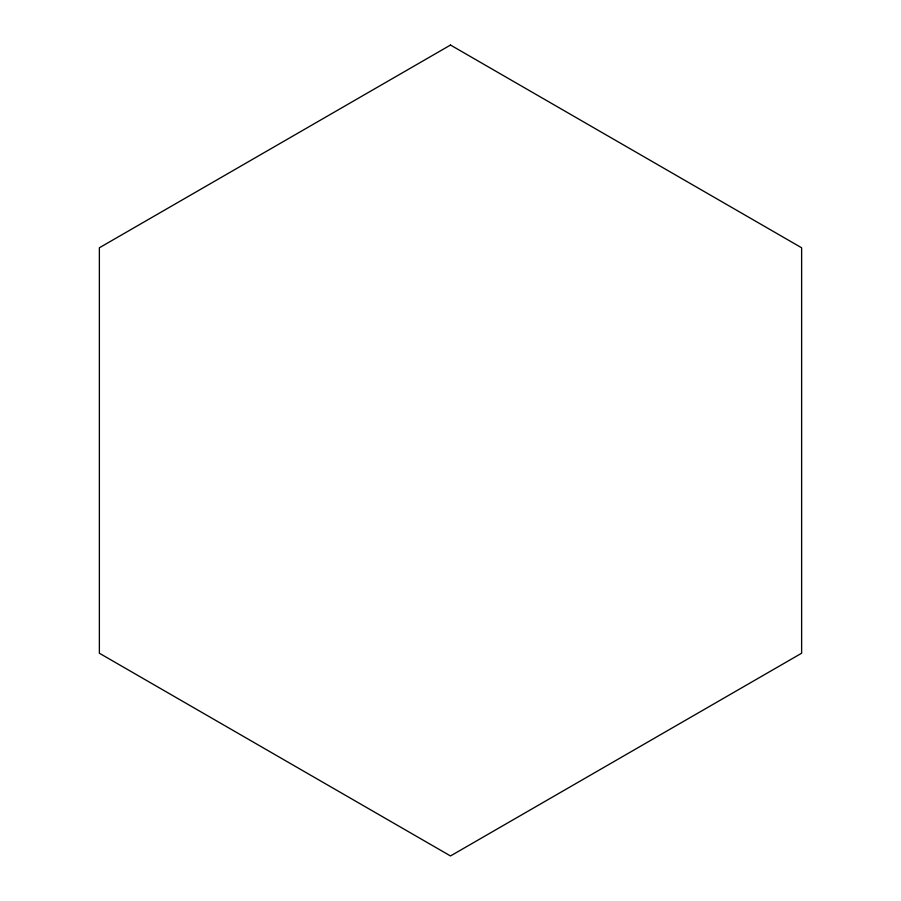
<?xml version="1.0" encoding="UTF-8"?>
<svg xmlns="http://www.w3.org/2000/svg" width="901" height="901" viewBox="0 0 901 901"><rect width="100%" height="100%" fill="white"/><g stroke="black" fill="none" stroke-linecap="round" stroke-linejoin="round"><path stroke-width="1.35" d="M450.5 45.05L99.369 247.775L99.369 653.225L450.5 855.95L801.631 653.225L801.631 247.775L450.5 45.05"/></g></svg>
